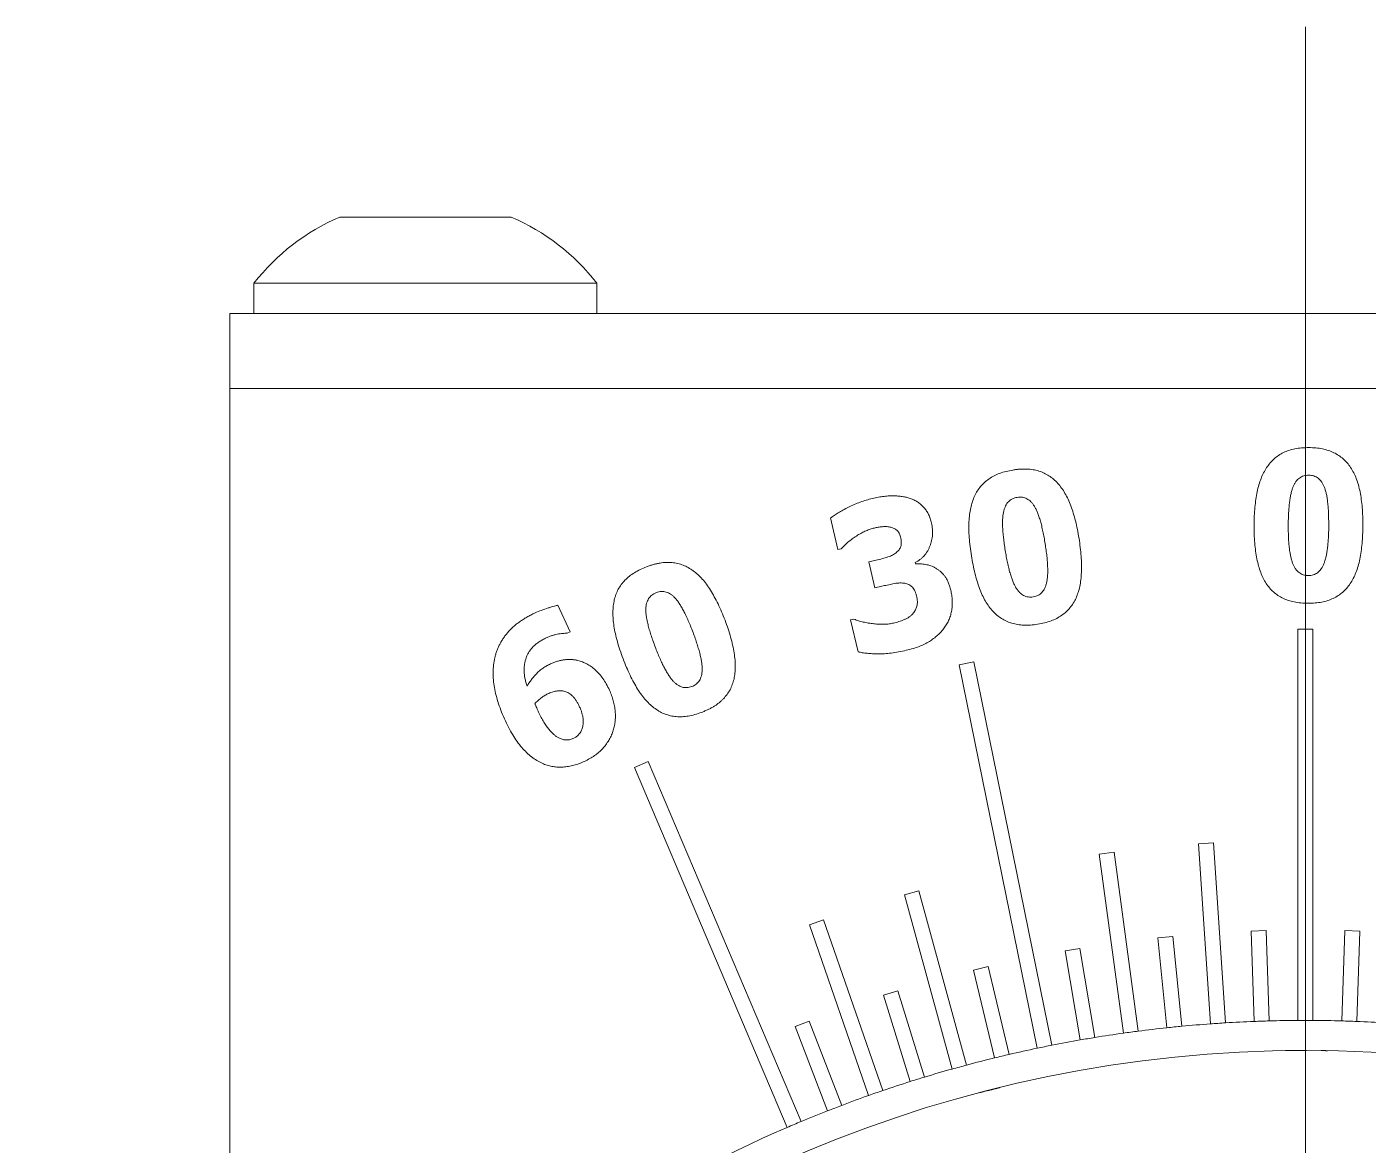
# Model space of a CAD drawing. Header units: inches. Extents: x 0.1 to 10.9, y 0 to 8.5.
# Drawn here: x 0.987 to 1.879, y 6.631 to 7.374 of the extents above; entities that cross this region are included whole.
import ezdxf

# ---------------------------------------------------------------- set-up
doc = ezdxf.new("R2010")
doc.units = ezdxf.units.IN
doc.header["$MEASUREMENT"] = 0

# ---------------------------------------------------------------- blocks, each defined once
blk = doc.blocks.new('SW_CENTERMARKSYMBOL_0')
at = {"color": 0, "linetype": 'Continuous', "lineweight": 0}
blk.add_line((0, 0.2), (0, 1.53044), dxfattribs=at)

msp = doc.modelspace()

# ---------------------------------------------------------------- linework, layer by layer
at = {"color": 7, "linetype": 'Continuous', "lineweight": 18}
for p, q in [((1.30923, 7.24778), (1.19523, 7.24778)), ((1.13823, 7.20378), (1.13823, 7.18378)), ((1.36623, 7.20378), (1.13823, 7.20378)), ((1.36623, 7.18378), (1.36623, 7.20378)), ((1.12223, 7.13378), (1.12223, 7.18378)), ((1.12223, 7.18378), (2.55223, 7.18378)), ((1.12223, 7.13378), (2.55223, 7.13378)), ((1.12223, 7.13378), (1.12223, 6.48378)), ((1.52647, 7.02679), (1.52157, 7.04775)), ((1.52859, 7.02728), (1.52647, 7.02679)), ((1.5469, 7.01852), (1.55179, 7.01967)), ((1.55096, 7.00125), (1.5469, 7.01852)), ((1.57782, 7.01815), (1.57801, 7.01724)), ((1.55568, 7.00236), (1.55096, 7.00125)), ((1.34031, 6.98979), (1.3485, 6.97205)), ((1.53486, 6.97995), (1.53709, 6.98047)), ((1.53982, 6.95873), (1.53486, 6.97995)), ((1.83223, 6.97378), (1.84223, 6.97378)), ((1.83223, 6.71376), (1.83223, 6.97378)), ((1.84223, 6.71376), (1.84223, 6.97378)), ((1.3485, 6.97205), (1.34648, 6.97112)), ((1.61684, 6.95209), (1.60704, 6.9501)), ((1.65888, 6.6953), (1.60704, 6.9501)), ((1.66868, 6.6973), (1.61684, 6.95209)), ((1.4003, 6.8859), (1.3911, 6.882)), ((1.5019, 6.64656), (1.4003, 6.8859)), ((1.49269, 6.64265), (1.3911, 6.882)), ((1.77603, 6.8319), (1.76605, 6.83123)), ((1.77407, 6.71148), (1.76605, 6.83123)), ((1.78405, 6.71215), (1.77603, 6.8319)), ((1.71011, 6.8256), (1.70019, 6.82426)), ((1.71621, 6.70532), (1.70019, 6.82426)), ((1.72612, 6.70666), (1.71011, 6.8256)), ((1.58026, 6.79986), (1.57061, 6.79722)), ((1.60235, 6.68147), (1.57061, 6.79722)), ((1.61199, 6.68412), (1.58026, 6.79986)), ((1.51691, 6.78054), (1.50747, 6.77726)), ((1.54687, 6.6639), (1.50747, 6.77726)), ((1.55632, 6.66718), (1.51691, 6.78054)), ((1.74902, 6.76963), (1.73907, 6.76863)), ((1.74509, 6.70889), (1.73907, 6.76863)), ((1.75504, 6.70989), (1.74902, 6.76963)), ((1.81112, 6.77346), (1.80112, 6.77313)), ((1.80313, 6.71311), (1.80112, 6.77313)), ((1.81313, 6.71345), (1.81112, 6.77346)), ((1.86133, 6.71345), (1.86333, 6.77346)), ((1.86333, 6.77346), (1.87333, 6.77313)), ((1.87132, 6.71311), (1.87333, 6.77313)), ((1.68732, 6.76167), (1.67746, 6.76)), ((1.68746, 6.70079), (1.67746, 6.76)), ((1.69732, 6.70246), (1.68732, 6.76167)), ((1.62629, 6.74959), (1.61657, 6.74727)), ((1.6305, 6.68886), (1.61657, 6.74727)), ((1.64023, 6.69118), (1.62629, 6.74959)), ((1.56621, 6.73346), (1.55666, 6.7305)), ((1.58401, 6.67612), (1.56621, 6.73346)), ((1.57446, 6.67315), (1.55666, 6.7305)), ((1.50733, 6.71335), (1.498, 6.70976)), ((1.5196, 6.65373), (1.498, 6.70976)), ((1.52893, 6.65733), (1.50733, 6.71335))]:
    msp.add_line(p, q, dxfattribs=at)
msp.add_circle((1.83723, 5.84378), 0.85, dxfattribs=at)
for centre, radius, start, end in [((1.25223, 7.11502), 0.14448, 113.23587, 142.09537), ((1.25223, 7.11502), 0.14448, 37.90463, 66.76413), ((1.83723, 5.84378), 0.87, 97.33738, 97.99595), ((1.83723, 5.84378), 0.87, 96.07929, 97.33738), ((1.83723, 5.84378), 0.87, 95.42071, 96.07929), ((1.83723, 5.84378), 0.87, 94.16262, 95.42071), ((1.83723, 5.84378), 0.87, 93.50405, 94.16262), ((1.83723, 5.84378), 0.87, 92.24595, 93.50405), ((1.83723, 5.84378), 0.87, 91.58738, 92.24595), ((1.83723, 5.84378), 0.87, 90.32929, 91.58738), ((1.83723, 5.84378), 0.87, 89.67071, 90.32929), ((1.83723, 5.84378), 0.87, 88.41262, 89.67071), ((1.83723, 5.84378), 0.87, 87.75405, 88.41262), ((1.83723, 5.84378), 0.87, 86.49595, 87.75405), ((1.83723, 5.84378), 0.87, 101.17071, 101.82929), ((1.83723, 5.84378), 0.87, 99.91262, 101.17071), ((1.83723, 5.84378), 0.87, 99.25405, 99.91262), ((1.83723, 5.84378), 0.87, 97.99595, 99.25405), ((1.83723, 5.84378), 0.87, 103.74595, 105.00405), ((1.83723, 5.84378), 0.87, 103.08738, 103.74595), ((1.83723, 5.84378), 0.87, 101.82929, 103.08738), ((1.83723, 5.84378), 0.87, 105.66262, 106.92071), ((1.83723, 5.84378), 0.87, 105.00405, 105.66262), ((1.83723, 5.84378), 0.87, 107.57929, 108.83738), ((1.83723, 5.84378), 0.87, 106.92071, 107.57929), ((1.83723, 5.84378), 0.87, 109.49595, 110.75405), ((1.83723, 5.84378), 0.87, 108.83738, 109.49595), ((1.83723, 5.84378), 0.87, 111.41262, 112.67071), ((1.83723, 5.84378), 0.87, 110.75405, 111.41262), ((1.83723, 5.84378), 0.87, 112.67071, 113.32929), ((1.83723, 5.84378), 0.87, 113.32929, 132.63934)]:
    msp.add_arc(centre, radius, start, end, dxfattribs=at)
for points, knots in [([(1.83952, 7.09454), (1.83791, 7.09451), (1.83481, 7.09446), (1.83036, 7.09385), (1.82631, 7.09281), (1.82266, 7.09133), (1.81934, 7.08945), (1.81638, 7.08711), (1.81367, 7.08441), (1.8122, 7.08231), (1.81145, 7.08124)], [0, 0, 0, 0, 0.148589, 0.2857028, 0.4130393, 0.5330022, 0.6485863, 0.763715, 0.8802887, 1, 1, 1, 1]), ([(1.86729, 7.0813), (1.86655, 7.08236), (1.86508, 7.08443), (1.86238, 7.08711), (1.85938, 7.08939), (1.85605, 7.09126), (1.8524, 7.09273), (1.8484, 7.09377), (1.84407, 7.09442), (1.84107, 7.0945), (1.83952, 7.09454)], [0, 0, 0, 0, 0.1202412, 0.2368505, 0.3533931, 0.4707129, 0.5922913, 0.7198897, 0.8552937, 1, 1, 1, 1]), ([(1.64274, 7.07964), (1.64355, 7.07976), (1.64514, 7.08), (1.64751, 7.08021), (1.64978, 7.08032), (1.65197, 7.08026), (1.65408, 7.08015), (1.65611, 7.07985), (1.65806, 7.07949), (1.66052, 7.0788), (1.66347, 7.07766), (1.66679, 7.07585), (1.66987, 7.07356), (1.67167, 7.07171), (1.67258, 7.07078)], [0, 0, 0, 0, 0.075356, 0.148488, 0.218345, 0.285114, 0.350189, 0.412672, 0.473254, 0.532443, 0.6483, 0.763187, 0.879831, 1, 1, 1, 1]), ([(1.81145, 7.08124), (1.81075, 7.08011), (1.80932, 7.07779), (1.80763, 7.07392), (1.8062, 7.0697), (1.80508, 7.06508), (1.80421, 7.0601), (1.80359, 7.05474), (1.80319, 7.04901), (1.80312, 7.04507), (1.80309, 7.04304)], [0, 0, 0, 0, 0.100603, 0.20632, 0.318703, 0.438196, 0.565712, 0.701252, 0.846248, 1, 1, 1, 1]), ([(1.87542, 7.04261), (1.8754, 7.0447), (1.87538, 7.04874), (1.87505, 7.05459), (1.87445, 7.06001), (1.87363, 7.06502), (1.87252, 7.06965), (1.8711, 7.07389), (1.86942, 7.0778), (1.86799, 7.08015), (1.86729, 7.0813)], [0, 0, 0, 0, 0.156509, 0.302445, 0.438169, 0.564514, 0.682666, 0.793959, 0.8991, 1, 1, 1, 1]), ([(1.61726, 7.06225), (1.61784, 7.06341), (1.61899, 7.06568), (1.62125, 7.06875), (1.62385, 7.07149), (1.62687, 7.07384), (1.63026, 7.07585), (1.63406, 7.0775), (1.63825, 7.0788), (1.64121, 7.07935), (1.64274, 7.07964)], [0, 0, 0, 0, 0.120068, 0.236997, 0.353393, 0.470586, 0.592009, 0.720135, 0.855123, 1, 1, 1, 1]), ([(1.82581, 7.04292), (1.82582, 7.04437), (1.82585, 7.04716), (1.82604, 7.05118), (1.82628, 7.05488), (1.82662, 7.05826), (1.8271, 7.06131), (1.82761, 7.06404), (1.82828, 7.06643), (1.829, 7.06853), (1.82985, 7.07035), (1.83084, 7.07192), (1.83195, 7.07324), (1.83318, 7.07436), (1.83458, 7.07517), (1.83608, 7.07578), (1.83772, 7.07612), (1.83885, 7.07617), (1.83943, 7.07619)], [0, 0, 0, 0, 0.109479, 0.210558, 0.303775, 0.389241, 0.466654, 0.536534, 0.598818, 0.654054, 0.703929, 0.750189, 0.793325, 0.834198, 0.874395, 0.914779, 0.95607, 1, 1, 1, 1]), ([(1.83943, 7.07619), (1.84001, 7.07616), (1.84114, 7.0761), (1.84278, 7.07575), (1.84428, 7.07513), (1.84565, 7.07428), (1.84688, 7.07317), (1.84799, 7.07184), (1.84895, 7.07026), (1.8498, 7.06843), (1.85049, 7.06632), (1.85112, 7.06391), (1.85165, 7.06117), (1.85202, 7.0581), (1.85238, 7.05471), (1.85258, 7.05098), (1.85269, 7.04693), (1.8527, 7.04412), (1.85271, 7.04267)], [0, 0, 0, 0, 0.043745, 0.085278, 0.12534, 0.165402, 0.206178, 0.249106, 0.295474, 0.344943, 0.400157, 0.462359, 0.532195, 0.609838, 0.695167, 0.788629, 0.890377, 1, 1, 1, 1]), ([(1.54938, 7.06073), (1.55069, 7.06102), (1.55324, 7.06159), (1.55699, 7.06213), (1.56054, 7.06248), (1.56388, 7.0625), (1.56701, 7.06234), (1.5699, 7.06196), (1.57257, 7.06141), (1.57423, 7.06084), (1.57503, 7.06057)], [0, 0, 0, 0, 0.15543, 0.300744, 0.437427, 0.565971, 0.686334, 0.798312, 0.902586, 1, 1, 1, 1]), ([(1.67258, 7.07078), (1.67344, 7.06975), (1.6752, 7.06765), (1.6775, 7.06409), (1.67953, 7.0601), (1.68138, 7.05571), (1.68298, 7.0509), (1.68446, 7.0457), (1.68568, 7.04007), (1.68636, 7.03618), (1.6867, 7.03417)], [0, 0, 0, 0, 0.100862, 0.206573, 0.319176, 0.438475, 0.565608, 0.701547, 0.846287, 1, 1, 1, 1]), ([(1.52157, 7.04775), (1.52233, 7.04832), (1.52397, 7.04952), (1.52673, 7.05124), (1.52991, 7.05306), (1.53344, 7.05494), (1.53725, 7.05672), (1.5412, 7.05834), (1.54525, 7.05967), (1.548, 7.06037), (1.54938, 7.06073)], [0, 0, 0, 0, 0.092251, 0.197621, 0.315833, 0.447624, 0.586302, 0.724507, 0.862034, 1, 1, 1, 1]), ([(1.57503, 7.06057), (1.5759, 7.0602), (1.57761, 7.05948), (1.57998, 7.05809), (1.58203, 7.0564), (1.58389, 7.05451), (1.58545, 7.05235), (1.5868, 7.04995), (1.58786, 7.04727), (1.58836, 7.04537), (1.58862, 7.04439)], [0, 0, 0, 0, 0.128701, 0.251604, 0.371358, 0.489823, 0.609688, 0.732803, 0.86305, 1, 1, 1, 1]), ([(1.61515, 7.02266), (1.61484, 7.02472), (1.61423, 7.02873), (1.61369, 7.03457), (1.61341, 7.04004), (1.61348, 7.04513), (1.61389, 7.0499), (1.61462, 7.05433), (1.61572, 7.05845), (1.61675, 7.061), (1.61726, 7.06225)], [0, 0, 0, 0, 0.156053, 0.302387, 0.437886, 0.56439, 0.682473, 0.794295, 0.899363, 1, 1, 1, 1]), ([(1.64564, 7.06146), (1.64507, 7.06135), (1.64396, 7.06113), (1.64239, 7.0605), (1.641, 7.05967), (1.63976, 7.05861), (1.63871, 7.05733), (1.63784, 7.05583), (1.63712, 7.05412), (1.63658, 7.05218), (1.63618, 7.04998), (1.63596, 7.04749), (1.63586, 7.0447), (1.63594, 7.04159), (1.63613, 7.03818), (1.63651, 7.03445), (1.63699, 7.03042), (1.63743, 7.02763), (1.63765, 7.02618)], [0, 0, 0, 0, 0.043646, 0.085137, 0.12549, 0.165113, 0.20619, 0.249173, 0.294803, 0.34471, 0.399977, 0.462052, 0.532289, 0.609418, 0.695078, 0.788436, 0.890032, 1, 1, 1, 1]), ([(1.66422, 7.03057), (1.66398, 7.032), (1.66353, 7.03476), (1.66272, 7.03872), (1.66193, 7.04235), (1.66107, 7.04565), (1.66013, 7.04859), (1.6592, 7.05122), (1.65819, 7.0535), (1.65714, 7.05546), (1.65603, 7.05714), (1.65482, 7.05854), (1.65351, 7.05968), (1.65211, 7.06057), (1.65061, 7.06119), (1.64904, 7.06157), (1.64735, 7.06167), (1.64622, 7.06153), (1.64564, 7.06146)], [0, 0, 0, 0, 0.109241, 0.210457, 0.304007, 0.38923, 0.466763, 0.536465, 0.598894, 0.654183, 0.70387, 0.749947, 0.793224, 0.834254, 0.874069, 0.914391, 0.95615, 1, 1, 1, 1]), ([(1.55064, 7.04109), (1.54973, 7.04085), (1.54785, 7.04036), (1.54507, 7.03925), (1.54222, 7.0379), (1.53936, 7.03624), (1.53651, 7.03434), (1.53376, 7.03221), (1.53108, 7.02987), (1.52943, 7.02815), (1.52859, 7.02728)], [0, 0, 0, 0, 0.107569, 0.220124, 0.339899, 0.466246, 0.596064, 0.728694, 0.862625, 1, 1, 1, 1]), ([(1.56162, 7.0416), (1.56119, 7.04169), (1.56031, 7.04189), (1.55893, 7.04205), (1.55747, 7.04203), (1.55551, 7.0419), (1.55321, 7.04163), (1.55145, 7.04126), (1.55064, 7.04109)], [0, 0, 0, 0, 0.118301, 0.244041, 0.374322, 0.513812, 0.776346, 1, 1, 1, 1]), ([(1.56805, 7.03519), (1.56793, 7.03565), (1.5677, 7.03653), (1.56717, 7.03773), (1.56648, 7.03875), (1.56539, 7.03985), (1.56379, 7.04091), (1.56234, 7.04137), (1.56162, 7.0416)], [0, 0, 0, 0, 0.147833, 0.283226, 0.407651, 0.528432, 0.763004, 1, 1, 1, 1]), ([(1.58862, 7.04439), (1.58876, 7.04373), (1.58904, 7.04241), (1.58929, 7.04043), (1.58939, 7.03847), (1.58934, 7.03652), (1.58911, 7.0346), (1.58876, 7.03269), (1.58824, 7.03081), (1.5876, 7.02896), (1.58681, 7.02719), (1.58591, 7.02552), (1.58484, 7.024), (1.5837, 7.02255), (1.5824, 7.02127), (1.58099, 7.0201), (1.57947, 7.01904), (1.57837, 7.01845), (1.57782, 7.01815)], [0, 0, 0, 0, 0.066526, 0.131683, 0.195731, 0.259081, 0.322158, 0.385267, 0.448907, 0.513277, 0.576913, 0.638793, 0.699192, 0.75893, 0.818324, 0.877972, 0.93837, 1, 1, 1, 1]), ([(1.80309, 7.04304), (1.8031, 7.041), (1.80313, 7.03703), (1.80346, 7.03125), (1.80405, 7.02578), (1.8049, 7.02067), (1.806, 7.01593), (1.80737, 7.01161), (1.80902, 7.00772), (1.81043, 7.00541), (1.81111, 7.00429)], [0, 0, 0, 0, 0.152502, 0.296902, 0.433552, 0.563334, 0.684788, 0.79712, 0.902017, 1, 1, 1, 1]), ([(1.8391, 7.00944), (1.83852, 7.00946), (1.8374, 7.00952), (1.83579, 7.00991), (1.8343, 7.01051), (1.83294, 7.0114), (1.83172, 7.01251), (1.83061, 7.01386), (1.82967, 7.01548), (1.82881, 7.01733), (1.82809, 7.01947), (1.82744, 7.0219), (1.82694, 7.02465), (1.82648, 7.0277), (1.82619, 7.03107), (1.82593, 7.03474), (1.82583, 7.03873), (1.82582, 7.04149), (1.82581, 7.04292)], [0, 0, 0, 0, 0.043408, 0.084224, 0.124432, 0.16448, 0.205734, 0.249199, 0.295896, 0.346657, 0.402708, 0.466229, 0.536319, 0.6139, 0.698992, 0.791341, 0.891968, 1, 1, 1, 1]), ([(1.85271, 7.04267), (1.8527, 7.04124), (1.85268, 7.0385), (1.85248, 7.03454), (1.85225, 7.03088), (1.85187, 7.02754), (1.85144, 7.02451), (1.85088, 7.02179), (1.85023, 7.01937), (1.84948, 7.01724), (1.84861, 7.01538), (1.84762, 7.01379), (1.84652, 7.01243), (1.84527, 7.01133), (1.84389, 7.01048), (1.8424, 7.00987), (1.84079, 7.0095), (1.83967, 7.00946), (1.8391, 7.00944)], [0, 0, 0, 0, 0.10783, 0.207733, 0.30025, 0.385042, 0.462137, 0.532334, 0.595298, 0.651816, 0.702965, 0.749798, 0.793458, 0.835165, 0.875329, 0.915381, 0.956428, 1, 1, 1, 1]), ([(1.86701, 7.00415), (1.86771, 7.00528), (1.86916, 7.00762), (1.87088, 7.01151), (1.87233, 7.01578), (1.87344, 7.02045), (1.87429, 7.02549), (1.87491, 7.03089), (1.87531, 7.03663), (1.87538, 7.04058), (1.87542, 7.04261)], [0, 0, 0, 0, 0.100601, 0.206259, 0.318981, 0.439117, 0.567161, 0.703266, 0.847284, 1, 1, 1, 1]), ([(1.56518, 7.02469), (1.56553, 7.02501), (1.5662, 7.02562), (1.56708, 7.02663), (1.56772, 7.02774), (1.56825, 7.02889), (1.56856, 7.03021), (1.56858, 7.0317), (1.56845, 7.0334), (1.56819, 7.03457), (1.56805, 7.03519)], [0, 0, 0, 0, 0.121615, 0.235161, 0.344335, 0.450278, 0.562165, 0.689926, 0.835096, 1, 1, 1, 1]), ([(1.65623, 6.99532), (1.65679, 6.99544), (1.65789, 6.99566), (1.65942, 6.99629), (1.6608, 6.99712), (1.66201, 6.9982), (1.66306, 6.99949), (1.66393, 7.00102), (1.66464, 7.00276), (1.6652, 7.00473), (1.66558, 7.00696), (1.66584, 7.00947), (1.66592, 7.01227), (1.66588, 7.01536), (1.6657, 7.01875), (1.66535, 7.02243), (1.66485, 7.0264), (1.66443, 7.02915), (1.66422, 7.03057)], [0, 0, 0, 0, 0.043326, 0.084051, 0.12413, 0.163851, 0.205464, 0.249036, 0.295752, 0.346322, 0.402772, 0.46562, 0.536119, 0.613528, 0.698489, 0.791161, 0.891659, 1, 1, 1, 1]), ([(1.6867, 7.03417), (1.68701, 7.03215), (1.68759, 7.02821), (1.68815, 7.02241), (1.68839, 7.0169), (1.68835, 7.01169), (1.68799, 7.00683), (1.68729, 7.00234), (1.68625, 6.99824), (1.68522, 6.99573), (1.68473, 6.99451)], [0, 0, 0, 0, 0.152462, 0.297221, 0.434074, 0.563922, 0.68527, 0.797822, 0.902084, 1, 1, 1, 1]), ([(1.39924, 7.0153), (1.4, 7.01558), (1.40152, 7.01612), (1.40378, 7.01681), (1.40599, 7.01738), (1.40815, 7.01779), (1.41025, 7.01807), (1.41229, 7.01823), (1.41427, 7.01825), (1.41682, 7.01809), (1.41993, 7.01759), (1.42353, 7.01646), (1.42699, 7.01483), (1.42911, 7.0134), (1.43019, 7.01267)], [0, 0, 0, 0, 0.075386, 0.148481, 0.218092, 0.28559, 0.350606, 0.413426, 0.474236, 0.533332, 0.649193, 0.763821, 0.880236, 1, 1, 1, 1]), ([(1.55179, 7.01967), (1.5532, 7.02001), (1.55584, 7.02065), (1.559, 7.02161), (1.56126, 7.02239), (1.5627, 7.02311), (1.56403, 7.02381), (1.5648, 7.0244), (1.56518, 7.02469)], [0, 0, 0, 0, 0.301601, 0.566899, 0.686744, 0.79786, 0.901712, 1, 1, 1, 1]), ([(1.62939, 6.98577), (1.62851, 6.98679), (1.62671, 6.98889), (1.62442, 6.99251), (1.62232, 6.99652), (1.62049, 7.00098), (1.61889, 7.00585), (1.61743, 7.01109), (1.61616, 7.01674), (1.61549, 7.02064), (1.61515, 7.02266)], [0, 0, 0, 0, 0.1006924, 0.206672, 0.3197234, 0.4394539, 0.5669938, 0.7032928, 0.8470067, 1, 1, 1, 1]), ([(1.63765, 7.02618), (1.63789, 7.02477), (1.63835, 7.02206), (1.63912, 7.01816), (1.63992, 7.01458), (1.64078, 7.01132), (1.64172, 7.00838), (1.64268, 7.00576), (1.64368, 7.00346), (1.64475, 7.00146), (1.64587, 6.99975), (1.64711, 6.99833), (1.64842, 6.99717), (1.64982, 6.99626), (1.6513, 6.99562), (1.65288, 6.99524), (1.65453, 6.99511), (1.65565, 6.99525), (1.65623, 6.99532)], [0, 0, 0, 0, 0.107611, 0.207574, 0.299952, 0.384953, 0.462248, 0.532333, 0.595408, 0.651978, 0.702921, 0.74984, 0.793575, 0.834998, 0.875129, 0.91509, 0.956512, 1, 1, 1, 1]), ([(1.37776, 6.99323), (1.37809, 6.99447), (1.37875, 6.99692), (1.38036, 7.00036), (1.38236, 7.00356), (1.38485, 7.00647), (1.38778, 7.00912), (1.39118, 7.01147), (1.39502, 7.01359), (1.3978, 7.01472), (1.39924, 7.0153)], [0, 0, 0, 0, 0.119441, 0.236383, 0.352727, 0.470511, 0.592405, 0.720002, 0.855396, 1, 1, 1, 1]), ([(1.43019, 7.01267), (1.43124, 7.01185), (1.43339, 7.01016), (1.43635, 7.00714), (1.43915, 7.00366), (1.44183, 6.99974), (1.44436, 6.99536), (1.44684, 6.99058), (1.44919, 6.98534), (1.45063, 6.98167), (1.45137, 6.97978)], [0, 0, 0, 0, 0.100692, 0.206896, 0.31935, 0.438517, 0.565775, 0.701687, 0.846185, 1, 1, 1, 1]), ([(1.57801, 7.01724), (1.57908, 7.01728), (1.58129, 7.01736), (1.58411, 7.017), (1.58644, 7.01654), (1.58819, 7.01597), (1.58992, 7.01526), (1.59101, 7.01464), (1.59156, 7.01433)], [0, 0, 0, 0, 0.2263566, 0.4725821, 0.6018958, 0.7330608, 0.8641279, 1, 1, 1, 1]), ([(1.59156, 7.01433), (1.59212, 7.01397), (1.59324, 7.01325), (1.59479, 7.01199), (1.59624, 7.01059), (1.59757, 7.00901), (1.59881, 7.0072), (1.59984, 7.00502), (1.60078, 7.00252), (1.60123, 7.00071), (1.60147, 6.99975)], [0, 0, 0, 0, 0.109883, 0.219014, 0.329852, 0.441064, 0.560305, 0.691247, 0.83762, 1, 1, 1, 1]), ([(1.57012, 7.00444), (1.56959, 7.00449), (1.56849, 7.00459), (1.56677, 7.00454), (1.56494, 7.00434), (1.56241, 7.00388), (1.55931, 7.0032), (1.55686, 7.00263), (1.55568, 7.00236)], [0, 0, 0, 0, 0.109584, 0.225645, 0.351843, 0.486038, 0.752241, 1, 1, 1, 1]), ([(1.57867, 6.99611), (1.57849, 6.99677), (1.57816, 6.99802), (1.57743, 6.99972), (1.57652, 7.00113), (1.57545, 7.00224), (1.57426, 7.00311), (1.57297, 7.00376), (1.57158, 7.00423), (1.57061, 7.00437), (1.57012, 7.00444)], [0, 0, 0, 0, 0.158763, 0.301433, 0.430342, 0.547891, 0.660248, 0.772436, 0.884371, 1, 1, 1, 1]), ([(1.81111, 7.00429), (1.81185, 7.00325), (1.81332, 7.00119), (1.81598, 6.99852), (1.81895, 6.99624), (1.82223, 6.99434), (1.82587, 6.99286), (1.8299, 6.99184), (1.83432, 6.99119), (1.8374, 6.99111), (1.83901, 6.99106)], [0, 0, 0, 0, 0.1184338, 0.2341592, 0.3492727, 0.4653692, 0.5853396, 0.7136364, 0.8509495, 1, 1, 1, 1]), ([(1.83901, 6.99106), (1.84058, 6.9911), (1.84363, 6.99116), (1.84802, 6.99174), (1.85206, 6.99277), (1.85575, 6.99421), (1.85908, 6.9961), (1.86209, 6.99837), (1.86478, 7.00104), (1.86626, 7.0031), (1.86701, 7.00415)], [0, 0, 0, 0, 0.14645, 0.282505, 0.410468, 0.53207, 0.649425, 0.764613, 0.881028, 1, 1, 1, 1]), ([(1.38363, 6.95413), (1.38292, 6.95609), (1.38154, 6.95989), (1.3798, 6.96548), (1.37847, 6.97076), (1.37749, 6.97575), (1.37696, 6.98047), (1.37678, 6.98495), (1.37701, 6.9892), (1.37751, 6.99191), (1.37776, 6.99323)], [0, 0, 0, 0, 0.156587, 0.302256, 0.438133, 0.564272, 0.682502, 0.793633, 0.899458, 1, 1, 1, 1]), ([(1.40572, 6.99813), (1.40519, 6.9979), (1.40415, 6.99746), (1.40274, 6.99656), (1.40154, 6.99546), (1.40056, 6.99417), (1.39978, 6.99271), (1.3992, 6.99108), (1.39886, 6.98927), (1.39871, 6.98727), (1.39875, 6.98504), (1.39902, 6.98256), (1.39951, 6.97982), (1.40019, 6.9768), (1.40106, 6.9735), (1.40216, 6.96994), (1.40344, 6.9661), (1.40442, 6.96347), (1.40493, 6.9621)], [0, 0, 0, 0, 0.043728, 0.085012, 0.125391, 0.165379, 0.206439, 0.249122, 0.295142, 0.344911, 0.399987, 0.462334, 0.532313, 0.609584, 0.695261, 0.788635, 0.890138, 1, 1, 1, 1]), ([(1.43009, 6.97173), (1.42957, 6.97309), (1.42857, 6.97569), (1.427, 6.97939), (1.42549, 6.98278), (1.42399, 6.98582), (1.42249, 6.9885), (1.42103, 6.99086), (1.41961, 6.9929), (1.41818, 6.9946), (1.41675, 6.99602), (1.41528, 6.99713), (1.41377, 6.99798), (1.41223, 6.99857), (1.41064, 6.9989), (1.40901, 6.9989), (1.40736, 6.99867), (1.40628, 6.99832), (1.40572, 6.99813)], [0, 0, 0, 0, 0.109528, 0.210568, 0.303911, 0.388941, 0.466484, 0.536232, 0.598374, 0.653819, 0.7038, 0.74999, 0.792774, 0.833727, 0.874334, 0.914653, 0.955901, 1, 1, 1, 1]), ([(1.57649, 6.98444), (1.57702, 6.98517), (1.57807, 6.98661), (1.5789, 6.98875), (1.57925, 6.99063), (1.57927, 6.99228), (1.57909, 6.99414), (1.57881, 6.99543), (1.57867, 6.99611)], [0, 0, 0, 0, 0.216857, 0.431534, 0.54852, 0.679673, 0.830662, 1, 1, 1, 1]), ([(1.60147, 6.99975), (1.6017, 6.99863), (1.60216, 6.99641), (1.60248, 6.99305), (1.60245, 6.98973), (1.60212, 6.98647), (1.60146, 6.98329), (1.6004, 6.98024), (1.59898, 6.97732), (1.59774, 6.97553), (1.59712, 6.97463)], [0, 0, 0, 0, 0.130703, 0.258241, 0.383711, 0.508333, 0.631225, 0.752876, 0.87518, 1, 1, 1, 1]), ([(1.68473, 6.99451), (1.68415, 6.99337), (1.68301, 6.9911), (1.68078, 6.98804), (1.67821, 6.98532), (1.67525, 6.98294), (1.67186, 6.98093), (1.66804, 6.97927), (1.66377, 6.97796), (1.66073, 6.97741), (1.65915, 6.97713)], [0, 0, 0, 0, 0.118792, 0.234927, 0.349603, 0.465783, 0.586229, 0.713878, 0.851467, 1, 1, 1, 1]), ([(1.29836, 6.95492), (1.29855, 6.95568), (1.29892, 6.9572), (1.29967, 6.95942), (1.30053, 6.96161), (1.30157, 6.96373), (1.30271, 6.96582), (1.304, 6.96785), (1.30545, 6.96981), (1.30701, 6.97175), (1.30874, 6.97361), (1.31062, 6.9754), (1.31264, 6.97714), (1.31485, 6.97876), (1.31718, 6.98035), (1.31966, 6.98186), (1.32231, 6.98328), (1.32415, 6.98416), (1.32508, 6.98461)], [0, 0, 0, 0, 0.0567241, 0.113021, 0.1695661, 0.2267761, 0.2840279, 0.3417552, 0.4008474, 0.4605552, 0.5216862, 0.5844736, 0.6484594, 0.7146105, 0.7826527, 0.8524745, 0.9250776, 1, 1, 1, 1]), ([(1.32508, 6.98461), (1.32645, 6.98521), (1.32932, 6.98647), (1.33304, 6.98768), (1.33596, 6.98858), (1.33778, 6.98914), (1.33918, 6.98953), (1.33998, 6.98971), (1.34031, 6.98979)], [0, 0, 0, 0, 0.278456, 0.583279, 0.728537, 0.847796, 0.936861, 1, 1, 1, 1]), ([(1.5634, 6.97788), (1.56455, 6.97818), (1.56696, 6.97882), (1.56992, 6.97992), (1.57229, 6.98096), (1.57389, 6.98197), (1.57531, 6.98311), (1.5761, 6.984), (1.57649, 6.98444)], [0, 0, 0, 0, 0.239983, 0.50165, 0.634706, 0.759949, 0.881659, 1, 1, 1, 1]), ([(1.65915, 6.97713), (1.65759, 6.97691), (1.65456, 6.97648), (1.6501, 6.97644), (1.64594, 6.97681), (1.64206, 6.97769), (1.63846, 6.97901), (1.63515, 6.98083), (1.63206, 6.98303), (1.63028, 6.98485), (1.62939, 6.98577)], [0, 0, 0, 0, 0.146271, 0.283006, 0.411157, 0.532577, 0.649808, 0.765063, 0.881291, 1, 1, 1, 1]), ([(1.45137, 6.97978), (1.45207, 6.97787), (1.45342, 6.97414), (1.45513, 6.96861), (1.45646, 6.96328), (1.45746, 6.9582), (1.45809, 6.95338), (1.4583, 6.94885), (1.4581, 6.94463), (1.45759, 6.94197), (1.45735, 6.94068)], [0, 0, 0, 0, 0.15237, 0.296951, 0.433307, 0.563025, 0.684432, 0.797082, 0.901893, 1, 1, 1, 1]), ([(1.53709, 6.98047), (1.53808, 6.98011), (1.5401, 6.97937), (1.5433, 6.97855), (1.54671, 6.97787), (1.55025, 6.97737), (1.55381, 6.97705), (1.55721, 6.97707), (1.5604, 6.97726), (1.56242, 6.97768), (1.5634, 6.97788)], [0, 0, 0, 0, 0.117334, 0.24121, 0.370066, 0.506675, 0.642379, 0.7695, 0.888084, 1, 1, 1, 1]), ([(1.59712, 6.97463), (1.59645, 6.97377), (1.59509, 6.97204), (1.59271, 6.96972), (1.59008, 6.96757), (1.58719, 6.96559), (1.58395, 6.96382), (1.58031, 6.96226), (1.57626, 6.9609), (1.57339, 6.96017), (1.5719, 6.9598)], [0, 0, 0, 0, 0.1095208, 0.220384, 0.3332094, 0.4493566, 0.5716325, 0.7034914, 0.8459542, 1, 1, 1, 1]), ([(1.33254, 6.96805), (1.33172, 6.96766), (1.33012, 6.96689), (1.3279, 6.96553), (1.32589, 6.96407), (1.32411, 6.96249), (1.32255, 6.96079), (1.32121, 6.95898), (1.3201, 6.95706), (1.31922, 6.95503), (1.31858, 6.9529), (1.31812, 6.9507), (1.31786, 6.94842), (1.31783, 6.94607), (1.31798, 6.94365), (1.31838, 6.94115), (1.31894, 6.93858), (1.31947, 6.93687), (1.31974, 6.93599)], [0, 0, 0, 0, 0.070767, 0.138084, 0.202412, 0.264277, 0.323548, 0.381605, 0.439149, 0.496221, 0.553749, 0.611988, 0.671448, 0.732081, 0.794895, 0.860361, 0.928792, 1, 1, 1, 1]), ([(1.34648, 6.97112), (1.34614, 6.97113), (1.34536, 6.97116), (1.34406, 6.97106), (1.34251, 6.9709), (1.34072, 6.97067), (1.33877, 6.97031), (1.33674, 6.96975), (1.33464, 6.96899), (1.33325, 6.96837), (1.33254, 6.96805)], [0, 0, 0, 0, 0.0714233, 0.1622255, 0.2699026, 0.3973137, 0.5370976, 0.682353, 0.8369909, 1, 1, 1, 1]), ([(1.4293, 6.93571), (1.42983, 6.93593), (1.43086, 6.93636), (1.43224, 6.93729), (1.43341, 6.9384), (1.43439, 6.93969), (1.43514, 6.94118), (1.4357, 6.94284), (1.43605, 6.94468), (1.4362, 6.94672), (1.43615, 6.94898), (1.43588, 6.95147), (1.43542, 6.95423), (1.43476, 6.95724), (1.43388, 6.9605), (1.43281, 6.96402), (1.43154, 6.9678), (1.43059, 6.97039), (1.43009, 6.97173)], [0, 0, 0, 0, 0.043208, 0.084481, 0.124262, 0.164775, 0.206177, 0.249773, 0.296429, 0.34735, 0.403599, 0.466642, 0.536762, 0.614175, 0.699164, 0.791741, 0.891996, 1, 1, 1, 1]), ([(1.40493, 6.9621), (1.40545, 6.96077), (1.40644, 6.95822), (1.40796, 6.95456), (1.40948, 6.95124), (1.41098, 6.94823), (1.41245, 6.94553), (1.41394, 6.94318), (1.41537, 6.94112), (1.41682, 6.9394), (1.41828, 6.93797), (1.41976, 6.93681), (1.42129, 6.93594), (1.42284, 6.93535), (1.42442, 6.93499), (1.42604, 6.93497), (1.42768, 6.93517), (1.42875, 6.93553), (1.4293, 6.93571)], [0, 0, 0, 0, 0.107771, 0.207306, 0.299527, 0.38433, 0.461832, 0.532025, 0.595024, 0.651315, 0.702132, 0.749444, 0.793018, 0.834721, 0.875046, 0.91498, 0.956266, 1, 1, 1, 1]), ([(1.5719, 6.9598), (1.57019, 6.95942), (1.56688, 6.95868), (1.56203, 6.95793), (1.55751, 6.95748), (1.5533, 6.95736), (1.54945, 6.9575), (1.54593, 6.95774), (1.54275, 6.95814), (1.54076, 6.95854), (1.53982, 6.95873)], [0, 0, 0, 0, 0.163012, 0.313929, 0.454526, 0.58414, 0.70337, 0.811834, 0.911062, 1, 1, 1, 1]), ([(1.3054, 6.91283), (1.30454, 6.91477), (1.30286, 6.91853), (1.30081, 6.92419), (1.29917, 6.92964), (1.298, 6.93492), (1.29731, 6.94007), (1.29714, 6.94512), (1.29742, 6.95008), (1.29804, 6.95331), (1.29836, 6.95492)], [0, 0, 0, 0, 0.146174, 0.284249, 0.415289, 0.53875, 0.657638, 0.773311, 0.886869, 1, 1, 1, 1]), ([(1.31974, 6.93599), (1.32022, 6.93676), (1.32117, 6.93829), (1.32279, 6.94044), (1.32446, 6.94254), (1.32629, 6.9445), (1.32823, 6.94636), (1.33042, 6.948), (1.33277, 6.9495), (1.33445, 6.95033), (1.3353, 6.95075)], [0, 0, 0, 0, 0.124194, 0.248256, 0.370944, 0.493682, 0.61704, 0.741464, 0.86921, 1, 1, 1, 1]), ([(1.3353, 6.95075), (1.33607, 6.95108), (1.33758, 6.95174), (1.33988, 6.95253), (1.34216, 6.95313), (1.34444, 6.95352), (1.34671, 6.95376), (1.349, 6.95372), (1.35131, 6.95352), (1.35283, 6.9532), (1.3536, 6.95304)], [0, 0, 0, 0, 0.133489, 0.262617, 0.38769, 0.509492, 0.631066, 0.752093, 0.874715, 1, 1, 1, 1]), ([(1.3536, 6.95304), (1.3546, 6.95275), (1.35664, 6.95216), (1.35955, 6.95079), (1.36239, 6.94902), (1.36515, 6.94686), (1.36779, 6.94421), (1.37025, 6.94105), (1.37256, 6.93736), (1.37388, 6.93465), (1.37457, 6.93324)], [0, 0, 0, 0, 0.104978, 0.212288, 0.322972, 0.440005, 0.563687, 0.697689, 0.842363, 1, 1, 1, 1]), ([(1.40493, 6.92102), (1.40387, 6.92184), (1.40169, 6.92352), (1.39874, 6.92659), (1.39588, 6.93007), (1.3932, 6.93406), (1.39064, 6.93847), (1.38817, 6.94331), (1.38582, 6.94856), (1.38437, 6.95224), (1.38363, 6.95413)], [0, 0, 0, 0, 0.100805, 0.206671, 0.319404, 0.439303, 0.567267, 0.703177, 0.847186, 1, 1, 1, 1]), ([(1.45735, 6.94068), (1.45701, 6.93945), (1.45634, 6.93702), (1.45479, 6.93358), (1.45279, 6.93042), (1.45079, 6.928), (1.44898, 6.92621), (1.44747, 6.92493), (1.44585, 6.9237), (1.44409, 6.92255), (1.44221, 6.92144), (1.44017, 6.92042), (1.43804, 6.91942), (1.43655, 6.91884), (1.43579, 6.91855)], [0, 0, 0, 0, 0.1183815, 0.233798, 0.3488369, 0.4649727, 0.5243051, 0.5855537, 0.6485146, 0.713064, 0.781132, 0.8512521, 0.924142, 1, 1, 1, 1]), ([(1.33358, 6.93085), (1.3328, 6.93045), (1.33119, 6.92961), (1.32896, 6.92801), (1.32686, 6.92625), (1.32562, 6.92495), (1.32502, 6.92432)], [0, 0, 0, 0, 0.243565, 0.501961, 0.758498, 1, 1, 1, 1]), ([(1.34486, 6.93245), (1.34441, 6.93257), (1.3435, 6.93281), (1.3421, 6.93293), (1.34067, 6.93292), (1.33875, 6.93263), (1.33634, 6.93202), (1.33451, 6.93124), (1.33358, 6.93085)], [0, 0, 0, 0, 0.1204217, 0.2400245, 0.3624459, 0.4877146, 0.7404861, 1, 1, 1, 1]), ([(1.35447, 6.92264), (1.35413, 6.92334), (1.35349, 6.92467), (1.35239, 6.92648), (1.35127, 6.92804), (1.35007, 6.92934), (1.34884, 6.93042), (1.34756, 6.93131), (1.34623, 6.93198), (1.34531, 6.9323), (1.34486, 6.93245)], [0, 0, 0, 0, 0.16416, 0.312565, 0.447401, 0.570864, 0.685618, 0.794017, 0.898881, 1, 1, 1, 1]), ([(1.37457, 6.93324), (1.37507, 6.93208), (1.37606, 6.9298), (1.37716, 6.92626), (1.37796, 6.92271), (1.37841, 6.91915), (1.37857, 6.91566), (1.37833, 6.91227), (1.37783, 6.90901), (1.37718, 6.90695), (1.37686, 6.90593)], [0, 0, 0, 0, 0.134924, 0.265751, 0.395691, 0.523569, 0.648399, 0.769152, 0.885584, 1, 1, 1, 1]), ([(1.32502, 6.92432), (1.32514, 6.92405), (1.32544, 6.92338), (1.32591, 6.92215), (1.32661, 6.92056), (1.32715, 6.91939), (1.32745, 6.91875)], [0, 0, 0, 0, 0.14552, 0.362777, 0.64954, 1, 1, 1, 1]), ([(1.35667, 6.90844), (1.35685, 6.90941), (1.35722, 6.91142), (1.35712, 6.91406), (1.35676, 6.91634), (1.35624, 6.91828), (1.35544, 6.9204), (1.35481, 6.92187), (1.35447, 6.92264)], [0, 0, 0, 0, 0.201866, 0.4164463, 0.5366633, 0.6734525, 0.8271, 1, 1, 1, 1]), ([(1.43579, 6.91855), (1.43429, 6.91802), (1.43141, 6.917), (1.42707, 6.91606), (1.42292, 6.91557), (1.41896, 6.91565), (1.41517, 6.91621), (1.41157, 6.91733), (1.4081, 6.91888), (1.40599, 6.9203), (1.40493, 6.92102)], [0, 0, 0, 0, 0.146683, 0.2831, 0.41099, 0.53263, 0.649485, 0.765094, 0.881321, 1, 1, 1, 1]), ([(1.33068, 6.88429), (1.32947, 6.88484), (1.327, 6.88596), (1.32353, 6.88827), (1.32018, 6.89106), (1.31692, 6.89434), (1.31381, 6.89818), (1.31084, 6.90256), (1.30797, 6.90746), (1.30628, 6.911), (1.3054, 6.91283)], [0, 0, 0, 0, 0.102062, 0.207976, 0.319266, 0.437242, 0.563016, 0.698751, 0.843741, 1, 1, 1, 1]), ([(1.32745, 6.91875), (1.32801, 6.91757), (1.32908, 6.91531), (1.33083, 6.91219), (1.33256, 6.90945), (1.33432, 6.90712), (1.33609, 6.90517), (1.33783, 6.90356), (1.33953, 6.90225), (1.34073, 6.90163), (1.3413, 6.90134)], [0, 0, 0, 0, 0.173015, 0.330949, 0.473141, 0.601515, 0.71712, 0.821566, 0.915181, 1, 1, 1, 1]), ([(1.35085, 6.90134), (1.35145, 6.90167), (1.35274, 6.90238), (1.35407, 6.90374), (1.35511, 6.905), (1.35575, 6.90608), (1.35631, 6.90721), (1.35655, 6.90803), (1.35667, 6.90844)], [0, 0, 0, 0, 0.216176, 0.464973, 0.599039, 0.731543, 0.8636, 1, 1, 1, 1]), ([(1.37686, 6.90593), (1.37646, 6.90487), (1.37566, 6.90277), (1.37408, 6.89979), (1.37221, 6.89701), (1.37007, 6.89439), (1.36756, 6.89198), (1.3647, 6.88975), (1.36143, 6.88774), (1.35908, 6.88657), (1.35787, 6.88597)], [0, 0, 0, 0, 0.119548, 0.237795, 0.355412, 0.473832, 0.595175, 0.722417, 0.857125, 1, 1, 1, 1]), ([(1.3413, 6.90134), (1.34208, 6.90101), (1.3436, 6.90036), (1.34609, 6.9001), (1.34855, 6.90041), (1.35008, 6.90103), (1.35085, 6.90134)], [0, 0, 0, 0, 0.2557, 0.501374, 0.747537, 1, 1, 1, 1]), ([(1.35787, 6.88597), (1.3567, 6.88546), (1.3544, 6.88447), (1.35086, 6.88334), (1.34735, 6.88256), (1.34388, 6.88214), (1.34046, 6.88206), (1.33711, 6.88241), (1.33382, 6.88311), (1.33173, 6.88389), (1.33068, 6.88429)], [0, 0, 0, 0, 0.136563, 0.268339, 0.396126, 0.520395, 0.641681, 0.761436, 0.879817, 1, 1, 1, 1]), ([(1.82387, 6.69367), (1.82388, 6.69367), (1.82391, 6.69367), (1.82399, 6.69368), (1.82412, 6.69368), (1.82429, 6.69368), (1.82449, 6.69368), (1.8247, 6.69369), (1.82494, 6.69369), (1.82522, 6.69369), (1.82561, 6.6937), (1.8262, 6.69371), (1.82693, 6.69372), (1.82762, 6.69373), (1.82816, 6.69373), (1.82878, 6.69374), (1.82976, 6.69375), (1.83121, 6.69376), (1.83327, 6.69377), (1.83498, 6.69378), (1.83615, 6.69378), (1.83673, 6.69378), (1.83735, 6.69378), (1.83778, 6.69378), (1.83802, 6.69378)], [0, 0, 0, 0, 0.081273, 0.155161, 0.221682, 0.289751, 0.335403, 0.379201, 0.421165, 0.461323, 0.50238, 0.570878, 0.634395, 0.664473, 0.693537, 0.721681, 0.753148, 0.820756, 0.881868, 0.939759, 0.954212, 0.968763, 0.982651, 1, 1, 1, 1]), ([(1.8476, 6.69372), (1.84792, 6.69371), (1.84849, 6.6937), (1.8492, 6.6937), (1.84973, 6.69369), (1.85019, 6.69368), (1.85058, 6.69367), (1.85091, 6.69367), (1.85119, 6.69366), (1.85141, 6.69366), (1.85158, 6.69366), (1.85172, 6.69366), (1.85182, 6.69365), (1.85189, 6.69365), (1.85191, 6.69365), (1.85192, 6.69365)], [0, 0, 0, 0, 0.07944, 0.141114, 0.211375, 0.283165, 0.35204, 0.424293, 0.499989, 0.569211, 0.644037, 0.724502, 0.810636, 0.902463, 1, 1, 1, 1]), ([(1.62071, 6.66574), (1.62127, 6.66589), (1.62228, 6.66615), (1.62376, 6.66654), (1.6251, 6.66689), (1.62621, 6.66717), (1.6271, 6.6674), (1.62779, 6.66757), (1.62839, 6.66773), (1.62893, 6.66786), (1.62945, 6.66799), (1.6298, 6.66808), (1.62999, 6.66813)], [0, 0, 0, 0, 0.135658, 0.249725, 0.37002, 0.499666, 0.579699, 0.66288, 0.749831, 0.81862, 0.901953, 1, 1, 1, 1]), ([(1.62999, 6.66813), (1.6303, 6.66821), (1.63086, 6.66835), (1.63154, 6.66852), (1.63206, 6.66865), (1.6325, 6.66876), (1.63289, 6.66885), (1.63321, 6.66893), (1.63347, 6.669), (1.63369, 6.66905), (1.63385, 6.66909), (1.63399, 6.66912), (1.63409, 6.66915), (1.63416, 6.66917), (1.63417, 6.66917), (1.63418, 6.66917)], [0, 0, 0, 0, 0.07944, 0.141114, 0.211375, 0.283165, 0.35204, 0.424293, 0.499989, 0.569211, 0.644037, 0.724502, 0.810636, 0.902463, 1, 1, 1, 1])]:
    msp.add_open_spline(points, degree=3, knots=knots, dxfattribs=at)

# ---------------------------------------------------------------- block references
at = {"color": 7, "linetype": 'Continuous', "lineweight": 0}
msp.add_blockref('SW_CENTERMARKSYMBOL_0', (1.83723, 5.84378), dxfattribs=at)

doc.saveas('drawing.dxf')
